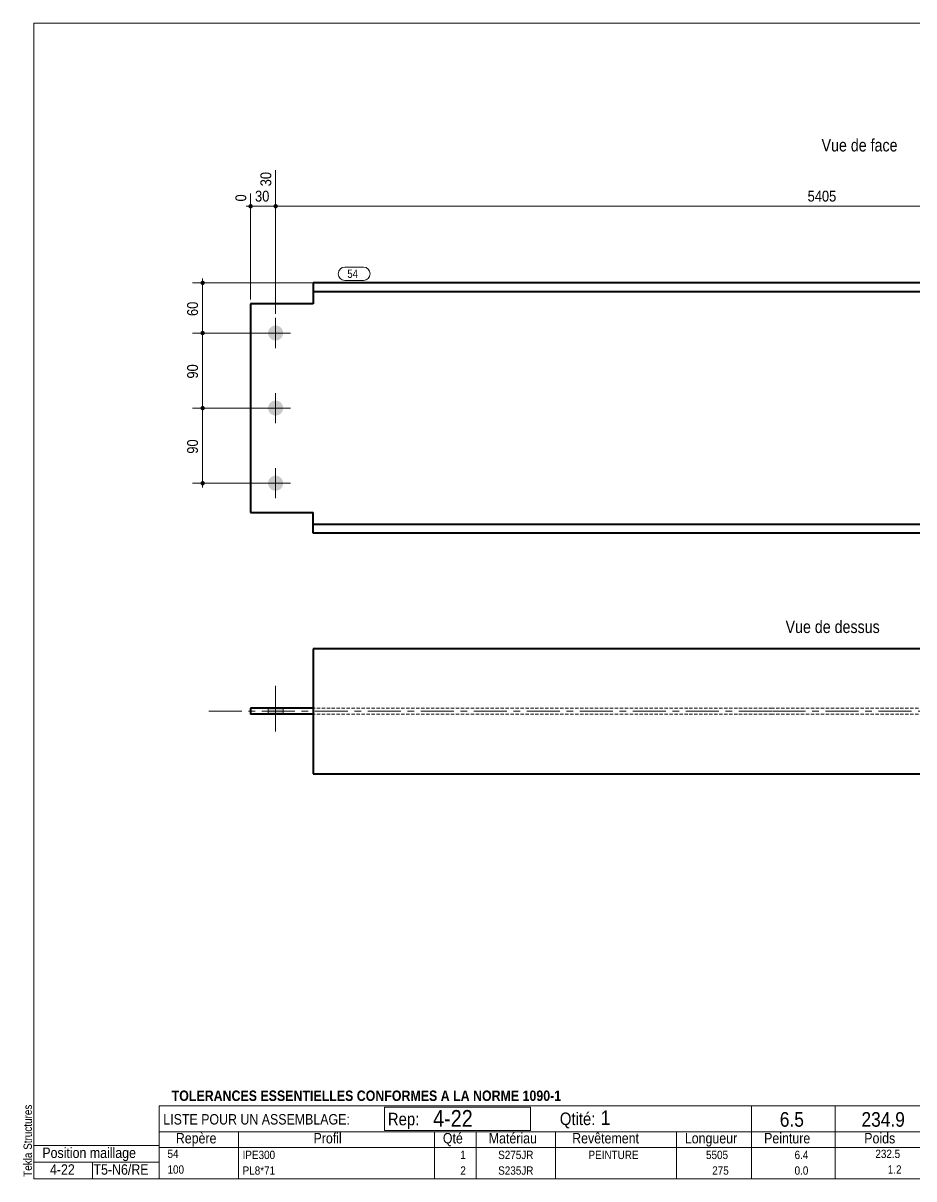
# Model space of a CAD drawing. Header units: millimetres. Extents: x 2 to 410, y 5 to 282.
# Drawn here: x 2.4 to 215.9, y 5 to 282 of the extents above; entities that cross this region are included whole.
import ezdxf

# ---------------------------------------------------------------- set-up
doc = ezdxf.new("R2010")
doc.units = ezdxf.units.MM
doc.linetypes.add('AXES', pattern=[12.7, 7.9375, -1.5875, 1.5875, -1.5875])
doc.linetypes.add('CACHE2', pattern=[1.190625, 0.79375, -0.396875])
for name, color, linetype, lineweight in [('Autre type objet', 1, 'Continuous', 0), ('Axe', 1, 'Continuous', 0), ('Boulon', 7, 'Continuous', 0), ('Cache', 7, 'Continuous', 0), ('Cotation', 7, 'Continuous', 0), ('Feuille dessin', 5, 'Continuous', 0), ('Piece', 2, 'Continuous', 0), ('Repère pièce', 3, 'Continuous', 0)]:
    doc.layers.add(name, color=color, linetype=linetype, lineweight=lineweight)
doc.styles.add('ARIAL', font='ARIAL.TTF')
doc.styles.add('ARIAL_BOLD', font='ARIALBD.TTF')
doc.styles.add('ARIAL_NARROW', font='ARIAL.TTF')
doc.styles.add('COMIC_SANS_MS', font='COMIC.TTF')

# ---------------------------------------------------------------- blocks, each defined once
blk = doc.blocks.new('*A2')
at = {"layer": 'Boulon'}
for points in [[(64.71, 207.69), (64.71, 207.64), (64.71, 207.6), (64.71, 207.55), (64.7, 207.51), (64.7, 207.47), (64.69, 207.42), (64.68, 207.38), (64.67, 207.34), (64.66, 207.29), (64.65, 207.25), (64.64, 207.21), (64.62, 207.17), (64.61, 207.12), (64.59, 207.08), (64.58, 207.04), (64.56, 207), (64.54, 206.96), (64.52, 206.92), (64.5, 206.88), (64.48, 206.84), (64.46, 206.81), (64.44, 206.77), (64.41, 206.73), (64.39, 206.69), (64.36, 206.66), (64.33, 206.62), (64.31, 206.59), (64.28, 206.56), (64.25, 206.52), (64.22, 206.49), (64.19, 206.46), (64.16, 206.43), (64.12, 206.4), (64.09, 206.37), (64.06, 206.34), (64.02, 206.31), (63.99, 206.29), (63.95, 206.26), (63.91, 206.23), (63.88, 206.21), (63.84, 206.19), (63.8, 206.16), (63.76, 206.14), (63.72, 206.12), (63.68, 206.1), (63.64, 206.09), (63.6, 206.07), (63.56, 206.05), (63.52, 206.04), (63.48, 206.02), (63.44, 206.01), (63.39, 206), (63.35, 205.98), (63.31, 205.97), (63.27, 205.97), (63.22, 205.96), (63.18, 205.95), (63.14, 205.94), (63.09, 205.94), (63.05, 205.94), (63, 205.93), (62.96, 205.93), (62.91, 205.93), (62.87, 205.93), (62.83, 205.93), (62.78, 205.94), (62.74, 205.94), (62.69, 205.94), (62.65, 205.95), (62.61, 205.96), (62.56, 205.97), (62.52, 205.97), (62.48, 205.98), (62.43, 206), (62.39, 206.01), (62.35, 206.02), (62.31, 206.04), (62.27, 206.05), (62.23, 206.07), (62.19, 206.09), (62.15, 206.1), (62.11, 206.12), (62.07, 206.14), (62.03, 206.16), (61.99, 206.19), (61.95, 206.21), (61.91, 206.23), (61.88, 206.26), (61.84, 206.29), (61.81, 206.31), (61.77, 206.34), (61.74, 206.37), (61.71, 206.4), (61.67, 206.43), (61.64, 206.46), (61.61, 206.49), (61.58, 206.52), (61.55, 206.56), (61.52, 206.59), (61.5, 206.62), (61.47, 206.66), (61.44, 206.69), (61.42, 206.73), (61.39, 206.77), (61.37, 206.81), (61.35, 206.84), (61.33, 206.88), (61.31, 206.92), (61.29, 206.96), (61.27, 207), (61.25, 207.04), (61.24, 207.08), (61.22, 207.12), (61.21, 207.17), (61.19, 207.21), (61.18, 207.25), (61.17, 207.29), (61.16, 207.34), (61.15, 207.38), (61.14, 207.42), (61.13, 207.47), (61.13, 207.51), (61.12, 207.55), (61.12, 207.6), (61.12, 207.64), (61.12, 207.69), (61.11, 207.73), (61.12, 207.77), (61.12, 207.82), (61.12, 207.86), (61.12, 207.91), (61.13, 207.95), (61.13, 207.99), (61.14, 208.04), (61.15, 208.08), (61.16, 208.13), (61.17, 208.17), (61.18, 208.21), (61.19, 208.25), (61.21, 208.3), (61.22, 208.34), (61.24, 208.38), (61.25, 208.42), (61.27, 208.46), (61.29, 208.5), (61.31, 208.54), (61.33, 208.58), (61.35, 208.62), (61.37, 208.66), (61.39, 208.69), (61.42, 208.73), (61.44, 208.77), (61.47, 208.8), (61.5, 208.84), (61.52, 208.87), (61.55, 208.91), (61.58, 208.94), (61.61, 208.97), (61.64, 209), (61.67, 209.03), (61.71, 209.06), (61.74, 209.09), (61.77, 209.12), (61.81, 209.15), (61.84, 209.18), (61.88, 209.2), (61.91, 209.23), (61.95, 209.25), (61.99, 209.27), (62.03, 209.3), (62.07, 209.32), (62.11, 209.34), (62.15, 209.36), (62.19, 209.38), (62.23, 209.39), (62.27, 209.41), (62.31, 209.43), (62.35, 209.44), (62.39, 209.45), (62.43, 209.47), (62.48, 209.48), (62.52, 209.49), (62.56, 209.5), (62.61, 209.5), (62.65, 209.51), (62.69, 209.52), (62.74, 209.52), (62.78, 209.53), (62.83, 209.53), (62.87, 209.53), (62.91, 209.53), (62.96, 209.53), (63, 209.53), (63.05, 209.53), (63.09, 209.52), (63.14, 209.52), (63.18, 209.51), (63.22, 209.5), (63.27, 209.5), (63.31, 209.49), (63.35, 209.48), (63.39, 209.47), (63.44, 209.45), (63.48, 209.44), (63.52, 209.43), (63.56, 209.41), (63.6, 209.39), (63.64, 209.38), (63.68, 209.36), (63.72, 209.34), (63.76, 209.32), (63.8, 209.3), (63.84, 209.27), (63.88, 209.25), (63.91, 209.23), (63.95, 209.2), (63.99, 209.18), (64.02, 209.15), (64.06, 209.12), (64.09, 209.09), (64.12, 209.06), (64.16, 209.03), (64.19, 209), (64.22, 208.97), (64.25, 208.94), (64.28, 208.91), (64.31, 208.87), (64.33, 208.84), (64.36, 208.8), (64.39, 208.77), (64.41, 208.73), (64.44, 208.69), (64.46, 208.66), (64.48, 208.62), (64.5, 208.58), (64.52, 208.54), (64.54, 208.5), (64.56, 208.46), (64.58, 208.42), (64.59, 208.38), (64.61, 208.34), (64.62, 208.3), (64.64, 208.25), (64.65, 208.21), (64.66, 208.17), (64.67, 208.13), (64.68, 208.08), (64.69, 208.04), (64.7, 207.99), (64.7, 207.95), (64.71, 207.91), (64.71, 207.86), (64.71, 207.82), (64.71, 207.77), (64.71, 207.73)], [(64.71, 189.69), (64.71, 189.64), (64.71, 189.6), (64.71, 189.55), (64.7, 189.51), (64.7, 189.47), (64.69, 189.42), (64.68, 189.38), (64.67, 189.34), (64.66, 189.29), (64.65, 189.25), (64.64, 189.21), (64.62, 189.17), (64.61, 189.12), (64.59, 189.08), (64.58, 189.04), (64.56, 189), (64.54, 188.96), (64.52, 188.92), (64.5, 188.88), (64.48, 188.84), (64.46, 188.81), (64.44, 188.77), (64.41, 188.73), (64.39, 188.69), (64.36, 188.66), (64.33, 188.62), (64.31, 188.59), (64.28, 188.56), (64.25, 188.52), (64.22, 188.49), (64.19, 188.46), (64.16, 188.43), (64.12, 188.4), (64.09, 188.37), (64.06, 188.34), (64.02, 188.31), (63.99, 188.29), (63.95, 188.26), (63.91, 188.23), (63.88, 188.21), (63.84, 188.19), (63.8, 188.16), (63.76, 188.14), (63.72, 188.12), (63.68, 188.1), (63.64, 188.09), (63.6, 188.07), (63.56, 188.05), (63.52, 188.04), (63.48, 188.02), (63.44, 188.01), (63.39, 188), (63.35, 187.98), (63.31, 187.97), (63.27, 187.97), (63.22, 187.96), (63.18, 187.95), (63.14, 187.94), (63.09, 187.94), (63.05, 187.94), (63, 187.93), (62.96, 187.93), (62.91, 187.93), (62.87, 187.93), (62.83, 187.93), (62.78, 187.94), (62.74, 187.94), (62.69, 187.94), (62.65, 187.95), (62.61, 187.96), (62.56, 187.97), (62.52, 187.97), (62.48, 187.98), (62.43, 188), (62.39, 188.01), (62.35, 188.02), (62.31, 188.04), (62.27, 188.05), (62.23, 188.07), (62.19, 188.09), (62.15, 188.1), (62.11, 188.12), (62.07, 188.14), (62.03, 188.16), (61.99, 188.19), (61.95, 188.21), (61.91, 188.23), (61.88, 188.26), (61.84, 188.29), (61.81, 188.31), (61.77, 188.34), (61.74, 188.37), (61.71, 188.4), (61.67, 188.43), (61.64, 188.46), (61.61, 188.49), (61.58, 188.52), (61.55, 188.56), (61.52, 188.59), (61.5, 188.62), (61.47, 188.66), (61.44, 188.69), (61.42, 188.73), (61.39, 188.77), (61.37, 188.81), (61.35, 188.84), (61.33, 188.88), (61.31, 188.92), (61.29, 188.96), (61.27, 189), (61.25, 189.04), (61.24, 189.08), (61.22, 189.12), (61.21, 189.17), (61.19, 189.21), (61.18, 189.25), (61.17, 189.29), (61.16, 189.34), (61.15, 189.38), (61.14, 189.42), (61.13, 189.47), (61.13, 189.51), (61.12, 189.55), (61.12, 189.6), (61.12, 189.64), (61.12, 189.69), (61.11, 189.73), (61.12, 189.77), (61.12, 189.82), (61.12, 189.86), (61.12, 189.91), (61.13, 189.95), (61.13, 189.99), (61.14, 190.04), (61.15, 190.08), (61.16, 190.13), (61.17, 190.17), (61.18, 190.21), (61.19, 190.25), (61.21, 190.3), (61.22, 190.34), (61.24, 190.38), (61.25, 190.42), (61.27, 190.46), (61.29, 190.5), (61.31, 190.54), (61.33, 190.58), (61.35, 190.62), (61.37, 190.66), (61.39, 190.69), (61.42, 190.73), (61.44, 190.77), (61.47, 190.8), (61.5, 190.84), (61.52, 190.87), (61.55, 190.91), (61.58, 190.94), (61.61, 190.97), (61.64, 191), (61.67, 191.03), (61.71, 191.06), (61.74, 191.09), (61.77, 191.12), (61.81, 191.15), (61.84, 191.18), (61.88, 191.2), (61.91, 191.23), (61.95, 191.25), (61.99, 191.27), (62.03, 191.3), (62.07, 191.32), (62.11, 191.34), (62.15, 191.36), (62.19, 191.38), (62.23, 191.39), (62.27, 191.41), (62.31, 191.43), (62.35, 191.44), (62.39, 191.45), (62.43, 191.47), (62.48, 191.48), (62.52, 191.49), (62.56, 191.5), (62.61, 191.5), (62.65, 191.51), (62.69, 191.52), (62.74, 191.52), (62.78, 191.53), (62.83, 191.53), (62.87, 191.53), (62.91, 191.53), (62.96, 191.53), (63, 191.53), (63.05, 191.53), (63.09, 191.52), (63.14, 191.52), (63.18, 191.51), (63.22, 191.5), (63.27, 191.5), (63.31, 191.49), (63.35, 191.48), (63.39, 191.47), (63.44, 191.45), (63.48, 191.44), (63.52, 191.43), (63.56, 191.41), (63.6, 191.39), (63.64, 191.38), (63.68, 191.36), (63.72, 191.34), (63.76, 191.32), (63.8, 191.3), (63.84, 191.27), (63.88, 191.25), (63.91, 191.23), (63.95, 191.2), (63.99, 191.18), (64.02, 191.15), (64.06, 191.12), (64.09, 191.09), (64.12, 191.06), (64.16, 191.03), (64.19, 191), (64.22, 190.97), (64.25, 190.94), (64.28, 190.91), (64.31, 190.87), (64.33, 190.84), (64.36, 190.8), (64.39, 190.77), (64.41, 190.73), (64.44, 190.69), (64.46, 190.66), (64.48, 190.62), (64.5, 190.58), (64.52, 190.54), (64.54, 190.5), (64.56, 190.46), (64.58, 190.42), (64.59, 190.38), (64.61, 190.34), (64.62, 190.3), (64.64, 190.25), (64.65, 190.21), (64.66, 190.17), (64.67, 190.13), (64.68, 190.08), (64.69, 190.04), (64.7, 189.99), (64.7, 189.95), (64.71, 189.91), (64.71, 189.86), (64.71, 189.82), (64.71, 189.77), (64.71, 189.73)], [(64.71, 171.69), (64.71, 171.64), (64.71, 171.6), (64.71, 171.55), (64.7, 171.51), (64.7, 171.47), (64.69, 171.42), (64.68, 171.38), (64.67, 171.34), (64.66, 171.29), (64.65, 171.25), (64.64, 171.21), (64.62, 171.17), (64.61, 171.12), (64.59, 171.08), (64.58, 171.04), (64.56, 171), (64.54, 170.96), (64.52, 170.92), (64.5, 170.88), (64.48, 170.84), (64.46, 170.81), (64.44, 170.77), (64.41, 170.73), (64.39, 170.69), (64.36, 170.66), (64.33, 170.62), (64.31, 170.59), (64.28, 170.56), (64.25, 170.52), (64.22, 170.49), (64.19, 170.46), (64.16, 170.43), (64.12, 170.4), (64.09, 170.37), (64.06, 170.34), (64.02, 170.31), (63.99, 170.29), (63.95, 170.26), (63.91, 170.23), (63.88, 170.21), (63.84, 170.19), (63.8, 170.16), (63.76, 170.14), (63.72, 170.12), (63.68, 170.1), (63.64, 170.09), (63.6, 170.07), (63.56, 170.05), (63.52, 170.04), (63.48, 170.02), (63.44, 170.01), (63.39, 170), (63.35, 169.98), (63.31, 169.97), (63.27, 169.97), (63.22, 169.96), (63.18, 169.95), (63.14, 169.94), (63.09, 169.94), (63.05, 169.94), (63, 169.93), (62.96, 169.93), (62.91, 169.93), (62.87, 169.93), (62.83, 169.93), (62.78, 169.94), (62.74, 169.94), (62.69, 169.94), (62.65, 169.95), (62.61, 169.96), (62.56, 169.97), (62.52, 169.97), (62.48, 169.98), (62.43, 170), (62.39, 170.01), (62.35, 170.02), (62.31, 170.04), (62.27, 170.05), (62.23, 170.07), (62.19, 170.09), (62.15, 170.1), (62.11, 170.12), (62.07, 170.14), (62.03, 170.16), (61.99, 170.19), (61.95, 170.21), (61.91, 170.23), (61.88, 170.26), (61.84, 170.29), (61.81, 170.31), (61.77, 170.34), (61.74, 170.37), (61.71, 170.4), (61.67, 170.43), (61.64, 170.46), (61.61, 170.49), (61.58, 170.52), (61.55, 170.56), (61.52, 170.59), (61.5, 170.62), (61.47, 170.66), (61.44, 170.69), (61.42, 170.73), (61.39, 170.77), (61.37, 170.81), (61.35, 170.84), (61.33, 170.88), (61.31, 170.92), (61.29, 170.96), (61.27, 171), (61.25, 171.04), (61.24, 171.08), (61.22, 171.12), (61.21, 171.17), (61.19, 171.21), (61.18, 171.25), (61.17, 171.29), (61.16, 171.34), (61.15, 171.38), (61.14, 171.42), (61.13, 171.47), (61.13, 171.51), (61.12, 171.55), (61.12, 171.6), (61.12, 171.64), (61.12, 171.69), (61.11, 171.73), (61.12, 171.77), (61.12, 171.82), (61.12, 171.86), (61.12, 171.91), (61.13, 171.95), (61.13, 171.99), (61.14, 172.04), (61.15, 172.08), (61.16, 172.13), (61.17, 172.17), (61.18, 172.21), (61.19, 172.25), (61.21, 172.3), (61.22, 172.34), (61.24, 172.38), (61.25, 172.42), (61.27, 172.46), (61.29, 172.5), (61.31, 172.54), (61.33, 172.58), (61.35, 172.62), (61.37, 172.66), (61.39, 172.69), (61.42, 172.73), (61.44, 172.77), (61.47, 172.8), (61.5, 172.84), (61.52, 172.87), (61.55, 172.91), (61.58, 172.94), (61.61, 172.97), (61.64, 173), (61.67, 173.03), (61.71, 173.06), (61.74, 173.09), (61.77, 173.12), (61.81, 173.15), (61.84, 173.18), (61.88, 173.2), (61.91, 173.23), (61.95, 173.25), (61.99, 173.27), (62.03, 173.3), (62.07, 173.32), (62.11, 173.34), (62.15, 173.36), (62.19, 173.38), (62.23, 173.39), (62.27, 173.41), (62.31, 173.43), (62.35, 173.44), (62.39, 173.45), (62.43, 173.47), (62.48, 173.48), (62.52, 173.49), (62.56, 173.5), (62.61, 173.5), (62.65, 173.51), (62.69, 173.52), (62.74, 173.52), (62.78, 173.53), (62.83, 173.53), (62.87, 173.53), (62.91, 173.53), (62.96, 173.53), (63, 173.53), (63.05, 173.53), (63.09, 173.52), (63.14, 173.52), (63.18, 173.51), (63.22, 173.5), (63.27, 173.5), (63.31, 173.49), (63.35, 173.48), (63.39, 173.47), (63.44, 173.45), (63.48, 173.44), (63.52, 173.43), (63.56, 173.41), (63.6, 173.39), (63.64, 173.38), (63.68, 173.36), (63.72, 173.34), (63.76, 173.32), (63.8, 173.3), (63.84, 173.27), (63.88, 173.25), (63.91, 173.23), (63.95, 173.2), (63.99, 173.18), (64.02, 173.15), (64.06, 173.12), (64.09, 173.09), (64.12, 173.06), (64.16, 173.03), (64.19, 173), (64.22, 172.97), (64.25, 172.94), (64.28, 172.91), (64.31, 172.87), (64.33, 172.84), (64.36, 172.8), (64.39, 172.77), (64.41, 172.73), (64.44, 172.69), (64.46, 172.66), (64.48, 172.62), (64.5, 172.58), (64.52, 172.54), (64.54, 172.5), (64.56, 172.46), (64.58, 172.42), (64.59, 172.38), (64.61, 172.34), (64.62, 172.3), (64.64, 172.25), (64.65, 172.21), (64.66, 172.17), (64.67, 172.13), (64.68, 172.08), (64.69, 172.04), (64.7, 171.99), (64.7, 171.95), (64.71, 171.91), (64.71, 171.86), (64.71, 171.82), (64.71, 171.77), (64.71, 171.73)]]:
    blk.add_hatch(color=256, dxfattribs=at).paths.add_polyline_path(points, flags=17)
at = {"layer": 'Boulon', "linetype": 'Continuous', "lineweight": 0}
for p, q in [((62.91, 211.33), (62.91, 204.13)), ((59.31, 207.73), (66.51, 207.73)), ((62.91, 193.33), (62.91, 186.13)), ((59.31, 189.73), (66.51, 189.73)), ((62.91, 175.33), (62.91, 168.13)), ((59.31, 171.73), (66.51, 171.73))]:
    blk.add_line(p, q, dxfattribs=at)
blk = doc.blocks.new('*A3')
at = {"layer": 'Cache', "color": 7, "linetype": 'CACHE2', "lineweight": 20}
blk.add_line((339.644337, 162.190804), (339.644337, 217.270803), dxfattribs=at)
at = {"layer": 'Piece', "color": 2, "linetype": 'Continuous', "lineweight": 40}
for p, q in [((71.914338, 219.730803), (71.914338, 217.590803)), ((181.914338, 219.730803), (71.914338, 219.730803)), ((339.644337, 219.730803), (182.014338, 219.730803)), ((339.644337, 219.730803), (339.644337, 217.270803)), ((181.914338, 217.590803), (71.914338, 217.590803)), ((71.914338, 217.590803), (71.914338, 214.730803)), ((339.644337, 217.590803), (182.014338, 217.590803)), ((56.906457, 214.730803), (56.906457, 164.730803)), ((71.914338, 214.730803), (56.906457, 214.730803)), ((56.906457, 164.730803), (71.914338, 164.730803)), ((71.914338, 161.870803), (71.914338, 164.730803)), ((71.914338, 159.730803), (71.914338, 161.870803)), ((181.914338, 161.870803), (71.914338, 161.870803)), ((339.644337, 161.870803), (182.014338, 161.870803)), ((339.644337, 159.730803), (339.644337, 162.190804)), ((181.914338, 159.730803), (71.914338, 159.730803)), ((339.644337, 159.730803), (182.014338, 159.730803))]:
    blk.add_line(p, q, dxfattribs=at)
blk = doc.blocks.new('*A7')
at = {"layer": 'Boulon'}
blk.add_hatch(color=256, dxfattribs=at).paths.add_polyline_path([(64.71, 117.78), (64.71, 116.36), (61.11, 116.36), (61.11, 117.78)], flags=17)
blk.add_hatch(color=256, dxfattribs=at).paths.add_polyline_path([(64.71, 117.78), (64.71, 116.36), (61.11, 116.36), (61.11, 117.78)], flags=17)
blk.add_hatch(color=256, dxfattribs=at).paths.add_polyline_path([(64.71, 117.78), (64.71, 116.36), (61.11, 116.36), (61.11, 117.78)], flags=17)
at = {"layer": 'Boulon', "linetype": 'Continuous', "lineweight": 0}
for p, q in [((62.91, 112.19), (62.91, 123.19)), ((62.91, 112.19), (62.91, 123.19)), ((62.91, 112.19), (62.91, 123.19)), ((61.11, 116.36), (61.11, 117.78)), ((61.11, 116.36), (61.11, 117.78)), ((61.11, 116.36), (61.11, 117.78)), ((64.71, 116.36), (64.71, 117.78)), ((64.71, 116.36), (64.71, 117.78)), ((64.71, 116.36), (64.71, 117.78))]:
    blk.add_line(p, q, dxfattribs=at)
blk = doc.blocks.new('*A8')
at = {"layer": 'Axe', "color": 1, "linetype": 'AXES', "lineweight": 15}
for p, q in [((46.906457, 117.073803), (181.914338, 117.073803)), ((182.014338, 117.073803), (349.644337, 117.073803))]:
    blk.add_line(p, q, dxfattribs=at)
at = {"layer": 'Cache', "color": 7, "linetype": 'CACHE2', "lineweight": 20}
for p, q in [((181.914338, 117.783803), (71.914338, 117.783803)), ((181.914338, 116.363803), (71.914338, 116.363803)), ((339.644337, 117.783803), (182.014338, 117.783803)), ((339.644337, 116.363803), (182.014338, 116.363803))]:
    blk.add_line(p, q, dxfattribs=at)
at = {"layer": 'Piece', "color": 2, "linetype": 'Continuous', "lineweight": 40}
for p, q in [((181.914338, 132.073803), (71.914338, 132.073803)), ((71.914338, 132.073803), (71.914338, 102.073803)), ((339.644337, 132.073803), (182.014338, 132.073803)), ((339.644337, 102.073803), (339.644337, 132.073803)), ((56.906457, 117.783803), (56.906457, 116.363803)), ((71.914338, 117.783803), (56.906457, 117.783803)), ((71.914338, 116.363803), (56.906457, 116.363803)), ((71.914338, 102.073803), (181.914338, 102.073803)), ((182.014338, 102.073803), (339.644337, 102.073803))]:
    blk.add_line(p, q, dxfattribs=at)
blk = doc.blocks.new('*A11')
at = {"layer": 'Feuille dessin', "linetype": 'Continuous', "lineweight": 0}
for p, q in [((405, 282), (5, 282)), ((5, 282), (5, 5)), ((405, 5), (405, 282)), ((5, 5), (405, 5))]:
    blk.add_line(p, q, dxfattribs=at)
at = {"layer": 'Feuille dessin', "style": 'ARIAL', "width": 0.85}
blk.add_text('Tekla Structures', height=2, rotation=90, dxfattribs=at).set_placement((4.5, 5.5))
blk = doc.blocks.new('*A14')
at = {"layer": 'Autre type objet', "linetype": 'Continuous', "lineweight": 0}
for p, q in [((35, 22.526986), (220, 22.526986)), ((35.000031, 22.526887), (35, 12.5)), ((89, 22.192397), (124, 22.192397)), ((89, 16.624117), (89, 22.192397)), ((124, 22.192397), (124, 16.624117)), ((177.006307, 22.526553), (177, 12.5)), ((197.000069, 22.525594), (197, 12.5)), ((219.999994, 22.526914), (220, 12.5)), ((124, 16.624117), (89, 16.624117)), ((35, 16.25), (220, 16.25)), ((54, 16.25), (54, 12.5)), ((101, 16.25), (101, 12.5)), ((111, 16.25), (111, 12.5)), ((130, 16.25), (130, 12.5)), ((159, 16.25), (159, 12.5)), ((35, 12.5), (220, 12.5)), ((35, 12.5), (35, 8.75)), ((54, 12.5), (54, 8.75)), ((101, 12.5), (101, 8.75)), ((111, 12.5), (111, 8.75)), ((130, 12.5), (130, 8.75)), ((159, 12.5), (159, 8.75)), ((177, 12.5), (177, 8.75)), ((197, 12.5), (197, 8.75)), ((220, 12.5), (220, 8.75)), ((35, 8.75), (35, 5)), ((54, 8.75), (54, 5)), ((101, 8.75), (101, 5)), ((111, 8.75), (111, 5)), ((130, 8.75), (130, 5)), ((159, 8.75), (159, 5)), ((177, 8.75), (177, 5)), ((197, 8.75), (197, 5)), ((220, 8.75), (220, 5))]:
    blk.add_line(p, q, dxfattribs=at)
at = {"layer": 'Autre type objet', "width": 0.85}
for s, height, style, p in [('TOLERANCES ESSENTIELLES CONFORMES A LA NORME 1090-1', 2.5, 'ARIAL_BOLD', (38, 23.677143)), ('LISTE POUR UN ASSEMBLAGE:', 2.5, 'ARIAL', (36, 18.028635)), ('Rep:', 3, 'ARIAL_NARROW', (89.824804, 17.841901)), ('4-22', 4, 'ARIAL', (100.65625, 17.5)), ('Qtité:', 3, 'ARIAL', (131.03794, 17.899058)), ('1', 3.5, 'ARIAL', (140.83694, 17.899058)), ('6.5', 3.5, 'ARIAL', (183.758911, 17.5)), ('234.9', 3.5, 'ARIAL', (203.3302, 17.5)), ('Repère', 2.5, 'ARIAL', (39, 13.5)), ('Profil', 2.5, 'ARIAL', (72, 13.5)), ('Qté', 2.5, 'ARIAL', (103, 13.5)), ('Matériau', 2.5, 'ARIAL', (114, 13.5)), ('Revêtement', 2.5, 'ARIAL', (134, 13.5)), ('Longueur', 2.5, 'ARIAL', (161, 13.5)), ('Peinture', 2.5, 'ARIAL', (180, 13.5)), ('Poids', 2.5, 'ARIAL', (204, 13.5)), ('54', 2, 'ARIAL', (37, 10)), ('IPE300', 2, 'ARIAL', (55, 9.75)), ('1', 2, 'ARIAL', (107.186523, 9.75)), ('S275JR', 2, 'ARIAL', (116.259277, 9.75)), ('PEINTURE', 2, 'ARIAL', (137.896973, 9.75)), ('5505', 2, 'ARIAL', (166.070312, 9.75)), ('6.4', 2, 'ARIAL', (187.295898, 9.75)), ('232.5', 2, 'ARIAL', (206.663086, 10)), ('100', 2, 'ARIAL', (37, 6.25)), ('PL8*71', 2, 'ARIAL', (55, 6)), ('2', 2, 'ARIAL', (107.186523, 6)), ('S235JR', 2, 'ARIAL', (116.259277, 6)), ('275', 2, 'ARIAL', (167.553711, 6)), ('0.0', 2, 'ARIAL', (187.295898, 6)), ('1.2', 2, 'ARIAL', (209.629883, 6.25))]:
    blk.add_text(s, height=height, dxfattribs=dict(at, style=style)).set_placement(p)
blk = doc.blocks.new('*A16')
at = {"layer": 'Autre type objet', "linetype": 'Continuous', "lineweight": 0}
for p, q in [((5, 13), (5, 9)), ((5, 13), (35, 13)), ((35, 9), (35, 13)), ((39.5, 13), (39.5, 13)), ((5, 9), (35, 9)), ((5, 9), (5, 5)), ((19, 9), (19, 5)), ((35, 9), (35, 5)), ((5, 5), (35, 5))]:
    blk.add_line(p, q, dxfattribs=at)
at = {"layer": 'Autre type objet', "style": 'ARIAL', "width": 0.85}
for s, p in [('Position maillage', (7, 10)), ('4-22', (8.83374, 6)), ('T5-N6/RE', (19.260254, 6))]:
    blk.add_text(s, height=2.5, dxfattribs=at).set_placement(p)
blk = doc.blocks.new('*A17')
at = {"layer": 'Cotation'}
for points in [[(45.4, 189.21), (45.37, 189.21), (45.35, 189.22), (45.32, 189.22), (45.3, 189.23), (45.27, 189.23), (45.25, 189.24), (45.23, 189.25), (45.2, 189.26), (45.18, 189.27), (45.16, 189.28), (45.14, 189.3), (45.11, 189.31), (45.09, 189.33), (45.08, 189.35), (45.06, 189.36), (45.04, 189.38), (45.02, 189.4), (45.01, 189.42), (44.99, 189.44), (44.98, 189.46), (44.97, 189.49), (44.95, 189.51), (44.94, 189.53), (44.93, 189.56), (44.93, 189.58), (44.92, 189.6), (44.91, 189.63), (44.91, 189.65), (44.91, 189.68), (44.9, 189.71), (44.9, 189.73), (44.9, 189.76), (44.91, 189.78), (44.91, 189.81), (44.91, 189.83), (44.92, 189.86), (44.93, 189.88), (44.93, 189.91), (44.94, 189.93), (44.95, 189.95), (44.97, 189.98), (44.98, 190), (44.99, 190.02), (45.01, 190.04), (45.02, 190.06), (45.04, 190.08), (45.06, 190.1), (45.08, 190.12), (45.09, 190.13), (45.11, 190.15), (45.14, 190.16), (45.16, 190.18), (45.18, 190.19), (45.2, 190.2), (45.23, 190.21), (45.25, 190.22), (45.27, 190.23), (45.3, 190.24), (45.32, 190.24), (45.35, 190.25), (45.37, 190.25), (45.4, 190.25), (45.42, 190.25), (45.45, 190.25), (45.48, 190.25), (45.5, 190.25), (45.53, 190.24), (45.55, 190.24), (45.58, 190.23), (45.6, 190.22), (45.62, 190.21), (45.65, 190.2), (45.67, 190.19), (45.69, 190.18), (45.71, 190.16), (45.73, 190.15), (45.75, 190.13), (45.77, 190.12), (45.79, 190.1), (45.81, 190.08), (45.83, 190.06), (45.84, 190.04), (45.86, 190.02), (45.87, 190), (45.88, 189.98), (45.89, 189.95), (45.9, 189.93), (45.91, 189.91), (45.92, 189.88), (45.93, 189.86), (45.93, 189.83), (45.94, 189.81), (45.94, 189.78), (45.94, 189.76), (45.94, 189.73), (45.94, 189.71), (45.94, 189.68), (45.94, 189.65), (45.93, 189.63), (45.93, 189.6), (45.92, 189.58), (45.91, 189.56), (45.9, 189.53), (45.89, 189.51), (45.88, 189.49), (45.87, 189.46), (45.86, 189.44), (45.84, 189.42), (45.83, 189.4), (45.81, 189.38), (45.79, 189.36), (45.77, 189.35), (45.75, 189.33), (45.73, 189.31), (45.71, 189.3), (45.69, 189.28), (45.67, 189.27), (45.65, 189.26), (45.62, 189.25), (45.6, 189.24), (45.58, 189.23), (45.55, 189.23), (45.53, 189.22), (45.5, 189.22), (45.48, 189.21), (45.45, 189.21), (45.42, 189.21)], [(45.4, 171.21), (45.37, 171.21), (45.35, 171.22), (45.32, 171.22), (45.3, 171.23), (45.27, 171.23), (45.25, 171.24), (45.23, 171.25), (45.2, 171.26), (45.18, 171.27), (45.16, 171.28), (45.14, 171.3), (45.11, 171.31), (45.09, 171.33), (45.08, 171.35), (45.06, 171.36), (45.04, 171.38), (45.02, 171.4), (45.01, 171.42), (44.99, 171.44), (44.98, 171.46), (44.97, 171.49), (44.95, 171.51), (44.94, 171.53), (44.93, 171.56), (44.93, 171.58), (44.92, 171.6), (44.91, 171.63), (44.91, 171.65), (44.91, 171.68), (44.9, 171.71), (44.9, 171.73), (44.9, 171.76), (44.91, 171.78), (44.91, 171.81), (44.91, 171.83), (44.92, 171.86), (44.93, 171.88), (44.93, 171.91), (44.94, 171.93), (44.95, 171.95), (44.97, 171.98), (44.98, 172), (44.99, 172.02), (45.01, 172.04), (45.02, 172.06), (45.04, 172.08), (45.06, 172.1), (45.08, 172.12), (45.09, 172.13), (45.11, 172.15), (45.14, 172.16), (45.16, 172.18), (45.18, 172.19), (45.2, 172.2), (45.23, 172.21), (45.25, 172.22), (45.27, 172.23), (45.3, 172.24), (45.32, 172.24), (45.35, 172.25), (45.37, 172.25), (45.4, 172.25), (45.42, 172.25), (45.45, 172.25), (45.48, 172.25), (45.5, 172.25), (45.53, 172.24), (45.55, 172.24), (45.58, 172.23), (45.6, 172.22), (45.62, 172.21), (45.65, 172.2), (45.67, 172.19), (45.69, 172.18), (45.71, 172.16), (45.73, 172.15), (45.75, 172.13), (45.77, 172.12), (45.79, 172.1), (45.81, 172.08), (45.83, 172.06), (45.84, 172.04), (45.86, 172.02), (45.87, 172), (45.88, 171.98), (45.89, 171.95), (45.9, 171.93), (45.91, 171.91), (45.92, 171.88), (45.93, 171.86), (45.93, 171.83), (45.94, 171.81), (45.94, 171.78), (45.94, 171.76), (45.94, 171.73), (45.94, 171.71), (45.94, 171.68), (45.94, 171.65), (45.93, 171.63), (45.93, 171.6), (45.92, 171.58), (45.91, 171.56), (45.9, 171.53), (45.89, 171.51), (45.88, 171.49), (45.87, 171.46), (45.86, 171.44), (45.84, 171.42), (45.83, 171.4), (45.81, 171.38), (45.79, 171.36), (45.77, 171.35), (45.75, 171.33), (45.73, 171.31), (45.71, 171.3), (45.69, 171.28), (45.67, 171.27), (45.65, 171.26), (45.62, 171.25), (45.6, 171.24), (45.58, 171.23), (45.55, 171.23), (45.53, 171.22), (45.5, 171.22), (45.48, 171.21), (45.45, 171.21), (45.42, 171.21)]]:
    blk.add_hatch(color=256, dxfattribs=at).paths.add_polyline_path(points, flags=17)
at = {"layer": 'Cotation', "linetype": 'Continuous', "lineweight": 0}
for p, q in [((61.91, 189.73), (43, 189.73)), ((44.38, 189.73), (46.46, 189.73)), ((45.42, 190.77), (45.42, 188.69)), ((45.42, 189.73), (45.42, 190.77)), ((45.42, 171.73), (45.42, 189.73)), ((45.42, 172.77), (45.42, 170.69)), ((61.91, 171.73), (43, 171.73)), ((44.38, 171.73), (46.46, 171.73)), ((45.42, 171.73), (45.42, 170.69))]:
    blk.add_line(p, q, dxfattribs=at)
at = {"layer": 'Cotation'}
for p in [(45.42, 189.73), (45.42, 171.73)]:
    blk.add_point(p, dxfattribs=at)
at = {"layer": 'Cotation', "style": 'ARIAL', "width": 0.85}
blk.add_text('90', height=2.6, rotation=90.0002, dxfattribs=at).set_placement((44.3, 178.8))
blk = doc.blocks.new('*A18')
at = {"layer": 'Cotation'}
for points in [[(45.4, 207.21), (45.37, 207.21), (45.35, 207.22), (45.32, 207.22), (45.3, 207.23), (45.27, 207.23), (45.25, 207.24), (45.23, 207.25), (45.2, 207.26), (45.18, 207.27), (45.16, 207.28), (45.14, 207.3), (45.11, 207.31), (45.09, 207.33), (45.08, 207.35), (45.06, 207.36), (45.04, 207.38), (45.02, 207.4), (45.01, 207.42), (44.99, 207.44), (44.98, 207.46), (44.97, 207.49), (44.95, 207.51), (44.94, 207.53), (44.93, 207.56), (44.93, 207.58), (44.92, 207.6), (44.91, 207.63), (44.91, 207.65), (44.91, 207.68), (44.9, 207.71), (44.9, 207.73), (44.9, 207.76), (44.91, 207.78), (44.91, 207.81), (44.91, 207.83), (44.92, 207.86), (44.93, 207.88), (44.93, 207.91), (44.94, 207.93), (44.95, 207.95), (44.97, 207.98), (44.98, 208), (44.99, 208.02), (45.01, 208.04), (45.02, 208.06), (45.04, 208.08), (45.06, 208.1), (45.08, 208.12), (45.09, 208.13), (45.11, 208.15), (45.14, 208.16), (45.16, 208.18), (45.18, 208.19), (45.2, 208.2), (45.23, 208.21), (45.25, 208.22), (45.27, 208.23), (45.3, 208.24), (45.32, 208.24), (45.35, 208.25), (45.37, 208.25), (45.4, 208.25), (45.42, 208.25), (45.45, 208.25), (45.48, 208.25), (45.5, 208.25), (45.53, 208.24), (45.55, 208.24), (45.58, 208.23), (45.6, 208.22), (45.62, 208.21), (45.65, 208.2), (45.67, 208.19), (45.69, 208.18), (45.71, 208.16), (45.73, 208.15), (45.75, 208.13), (45.77, 208.12), (45.79, 208.1), (45.81, 208.08), (45.83, 208.06), (45.84, 208.04), (45.86, 208.02), (45.87, 208), (45.88, 207.98), (45.89, 207.95), (45.9, 207.93), (45.91, 207.91), (45.92, 207.88), (45.93, 207.86), (45.93, 207.83), (45.94, 207.81), (45.94, 207.78), (45.94, 207.76), (45.94, 207.73), (45.94, 207.71), (45.94, 207.68), (45.94, 207.65), (45.93, 207.63), (45.93, 207.6), (45.92, 207.58), (45.91, 207.56), (45.9, 207.53), (45.89, 207.51), (45.88, 207.49), (45.87, 207.46), (45.86, 207.44), (45.84, 207.42), (45.83, 207.4), (45.81, 207.38), (45.79, 207.36), (45.77, 207.35), (45.75, 207.33), (45.73, 207.31), (45.71, 207.3), (45.69, 207.28), (45.67, 207.27), (45.65, 207.26), (45.62, 207.25), (45.6, 207.24), (45.58, 207.23), (45.55, 207.23), (45.53, 207.22), (45.5, 207.22), (45.48, 207.21), (45.45, 207.21), (45.42, 207.21)], [(45.4, 189.21), (45.37, 189.21), (45.35, 189.22), (45.32, 189.22), (45.3, 189.23), (45.27, 189.23), (45.25, 189.24), (45.23, 189.25), (45.2, 189.26), (45.18, 189.27), (45.16, 189.28), (45.14, 189.3), (45.11, 189.31), (45.09, 189.33), (45.08, 189.35), (45.06, 189.36), (45.04, 189.38), (45.02, 189.4), (45.01, 189.42), (44.99, 189.44), (44.98, 189.46), (44.97, 189.49), (44.95, 189.51), (44.94, 189.53), (44.93, 189.56), (44.93, 189.58), (44.92, 189.6), (44.91, 189.63), (44.91, 189.65), (44.91, 189.68), (44.9, 189.71), (44.9, 189.73), (44.9, 189.76), (44.91, 189.78), (44.91, 189.81), (44.91, 189.83), (44.92, 189.86), (44.93, 189.88), (44.93, 189.91), (44.94, 189.93), (44.95, 189.95), (44.97, 189.98), (44.98, 190), (44.99, 190.02), (45.01, 190.04), (45.02, 190.06), (45.04, 190.08), (45.06, 190.1), (45.08, 190.12), (45.09, 190.13), (45.11, 190.15), (45.14, 190.16), (45.16, 190.18), (45.18, 190.19), (45.2, 190.2), (45.23, 190.21), (45.25, 190.22), (45.27, 190.23), (45.3, 190.24), (45.32, 190.24), (45.35, 190.25), (45.37, 190.25), (45.4, 190.25), (45.42, 190.25), (45.45, 190.25), (45.48, 190.25), (45.5, 190.25), (45.53, 190.24), (45.55, 190.24), (45.58, 190.23), (45.6, 190.22), (45.62, 190.21), (45.65, 190.2), (45.67, 190.19), (45.69, 190.18), (45.71, 190.16), (45.73, 190.15), (45.75, 190.13), (45.77, 190.12), (45.79, 190.1), (45.81, 190.08), (45.83, 190.06), (45.84, 190.04), (45.86, 190.02), (45.87, 190), (45.88, 189.98), (45.89, 189.95), (45.9, 189.93), (45.91, 189.91), (45.92, 189.88), (45.93, 189.86), (45.93, 189.83), (45.94, 189.81), (45.94, 189.78), (45.94, 189.76), (45.94, 189.73), (45.94, 189.71), (45.94, 189.68), (45.94, 189.65), (45.93, 189.63), (45.93, 189.6), (45.92, 189.58), (45.91, 189.56), (45.9, 189.53), (45.89, 189.51), (45.88, 189.49), (45.87, 189.46), (45.86, 189.44), (45.84, 189.42), (45.83, 189.4), (45.81, 189.38), (45.79, 189.36), (45.77, 189.35), (45.75, 189.33), (45.73, 189.31), (45.71, 189.3), (45.69, 189.28), (45.67, 189.27), (45.65, 189.26), (45.62, 189.25), (45.6, 189.24), (45.58, 189.23), (45.55, 189.23), (45.53, 189.22), (45.5, 189.22), (45.48, 189.21), (45.45, 189.21), (45.42, 189.21)]]:
    blk.add_hatch(color=256, dxfattribs=at).paths.add_polyline_path(points, flags=17)
at = {"layer": 'Cotation', "linetype": 'Continuous', "lineweight": 0}
for p, q in [((45.42, 208.77), (45.42, 206.69)), ((45.42, 207.73), (45.42, 208.77)), ((61.91, 207.73), (43, 207.73)), ((44.38, 207.73), (46.46, 207.73)), ((45.42, 189.73), (45.42, 207.73)), ((61.91, 189.73), (43, 189.73)), ((44.38, 189.73), (46.46, 189.73)), ((45.42, 190.77), (45.42, 188.69)), ((45.42, 189.73), (45.42, 188.69))]:
    blk.add_line(p, q, dxfattribs=at)
at = {"layer": 'Cotation'}
for p in [(45.42, 207.73), (45.42, 189.73)]:
    blk.add_point(p, dxfattribs=at)
at = {"layer": 'Cotation', "style": 'ARIAL', "width": 0.85}
blk.add_text('90', height=2.6, rotation=90.0002, dxfattribs=at).set_placement((44.3, 196.8))
blk = doc.blocks.new('*A19')
at = {"layer": 'Cotation'}
for points in [[(45.4, 219.21), (45.37, 219.21), (45.35, 219.22), (45.32, 219.22), (45.3, 219.23), (45.27, 219.23), (45.25, 219.24), (45.23, 219.25), (45.2, 219.26), (45.18, 219.27), (45.16, 219.28), (45.14, 219.3), (45.11, 219.31), (45.09, 219.33), (45.08, 219.35), (45.06, 219.36), (45.04, 219.38), (45.02, 219.4), (45.01, 219.42), (44.99, 219.44), (44.98, 219.46), (44.97, 219.49), (44.95, 219.51), (44.94, 219.53), (44.93, 219.56), (44.93, 219.58), (44.92, 219.6), (44.91, 219.63), (44.91, 219.65), (44.91, 219.68), (44.9, 219.71), (44.9, 219.73), (44.9, 219.76), (44.91, 219.78), (44.91, 219.81), (44.91, 219.83), (44.92, 219.86), (44.93, 219.88), (44.93, 219.91), (44.94, 219.93), (44.95, 219.95), (44.97, 219.98), (44.98, 220), (44.99, 220.02), (45.01, 220.04), (45.02, 220.06), (45.04, 220.08), (45.06, 220.1), (45.08, 220.12), (45.09, 220.13), (45.11, 220.15), (45.14, 220.16), (45.16, 220.18), (45.18, 220.19), (45.2, 220.2), (45.23, 220.21), (45.25, 220.22), (45.27, 220.23), (45.3, 220.24), (45.32, 220.24), (45.35, 220.25), (45.37, 220.25), (45.4, 220.25), (45.42, 220.25), (45.45, 220.25), (45.48, 220.25), (45.5, 220.25), (45.53, 220.24), (45.55, 220.24), (45.58, 220.23), (45.6, 220.22), (45.62, 220.21), (45.65, 220.2), (45.67, 220.19), (45.69, 220.18), (45.71, 220.16), (45.73, 220.15), (45.75, 220.13), (45.77, 220.12), (45.79, 220.1), (45.81, 220.08), (45.83, 220.06), (45.84, 220.04), (45.86, 220.02), (45.87, 220), (45.88, 219.98), (45.89, 219.95), (45.9, 219.93), (45.91, 219.91), (45.92, 219.88), (45.93, 219.86), (45.93, 219.83), (45.94, 219.81), (45.94, 219.78), (45.94, 219.76), (45.94, 219.73), (45.94, 219.71), (45.94, 219.68), (45.94, 219.65), (45.93, 219.63), (45.93, 219.6), (45.92, 219.58), (45.91, 219.56), (45.9, 219.53), (45.89, 219.51), (45.88, 219.49), (45.87, 219.46), (45.86, 219.44), (45.84, 219.42), (45.83, 219.4), (45.81, 219.38), (45.79, 219.36), (45.77, 219.35), (45.75, 219.33), (45.73, 219.31), (45.71, 219.3), (45.69, 219.28), (45.67, 219.27), (45.65, 219.26), (45.62, 219.25), (45.6, 219.24), (45.58, 219.23), (45.55, 219.23), (45.53, 219.22), (45.5, 219.22), (45.48, 219.21), (45.45, 219.21), (45.42, 219.21)], [(45.4, 207.21), (45.37, 207.21), (45.35, 207.22), (45.32, 207.22), (45.3, 207.23), (45.27, 207.23), (45.25, 207.24), (45.23, 207.25), (45.2, 207.26), (45.18, 207.27), (45.16, 207.28), (45.14, 207.3), (45.11, 207.31), (45.09, 207.33), (45.08, 207.35), (45.06, 207.36), (45.04, 207.38), (45.02, 207.4), (45.01, 207.42), (44.99, 207.44), (44.98, 207.46), (44.97, 207.49), (44.95, 207.51), (44.94, 207.53), (44.93, 207.56), (44.93, 207.58), (44.92, 207.6), (44.91, 207.63), (44.91, 207.65), (44.91, 207.68), (44.9, 207.71), (44.9, 207.73), (44.9, 207.76), (44.91, 207.78), (44.91, 207.81), (44.91, 207.83), (44.92, 207.86), (44.93, 207.88), (44.93, 207.91), (44.94, 207.93), (44.95, 207.95), (44.97, 207.98), (44.98, 208), (44.99, 208.02), (45.01, 208.04), (45.02, 208.06), (45.04, 208.08), (45.06, 208.1), (45.08, 208.12), (45.09, 208.13), (45.11, 208.15), (45.14, 208.16), (45.16, 208.18), (45.18, 208.19), (45.2, 208.2), (45.23, 208.21), (45.25, 208.22), (45.27, 208.23), (45.3, 208.24), (45.32, 208.24), (45.35, 208.25), (45.37, 208.25), (45.4, 208.25), (45.42, 208.25), (45.45, 208.25), (45.48, 208.25), (45.5, 208.25), (45.53, 208.24), (45.55, 208.24), (45.58, 208.23), (45.6, 208.22), (45.62, 208.21), (45.65, 208.2), (45.67, 208.19), (45.69, 208.18), (45.71, 208.16), (45.73, 208.15), (45.75, 208.13), (45.77, 208.12), (45.79, 208.1), (45.81, 208.08), (45.83, 208.06), (45.84, 208.04), (45.86, 208.02), (45.87, 208), (45.88, 207.98), (45.89, 207.95), (45.9, 207.93), (45.91, 207.91), (45.92, 207.88), (45.93, 207.86), (45.93, 207.83), (45.94, 207.81), (45.94, 207.78), (45.94, 207.76), (45.94, 207.73), (45.94, 207.71), (45.94, 207.68), (45.94, 207.65), (45.93, 207.63), (45.93, 207.6), (45.92, 207.58), (45.91, 207.56), (45.9, 207.53), (45.89, 207.51), (45.88, 207.49), (45.87, 207.46), (45.86, 207.44), (45.84, 207.42), (45.83, 207.4), (45.81, 207.38), (45.79, 207.36), (45.77, 207.35), (45.75, 207.33), (45.73, 207.31), (45.71, 207.3), (45.69, 207.28), (45.67, 207.27), (45.65, 207.26), (45.62, 207.25), (45.6, 207.24), (45.58, 207.23), (45.55, 207.23), (45.53, 207.22), (45.5, 207.22), (45.48, 207.21), (45.45, 207.21), (45.42, 207.21)]]:
    blk.add_hatch(color=256, dxfattribs=at).paths.add_polyline_path(points, flags=17)
at = {"layer": 'Cotation', "linetype": 'Continuous', "lineweight": 0}
for p, q in [((74.94, 219.73), (43, 219.73)), ((44.38, 219.73), (46.46, 219.73)), ((45.42, 220.77), (45.42, 218.69)), ((45.42, 219.73), (45.42, 220.77)), ((45.42, 207.73), (45.42, 219.73)), ((45.42, 208.77), (45.42, 206.69)), ((61.91, 207.73), (43, 207.73)), ((44.38, 207.73), (46.46, 207.73)), ((45.42, 207.73), (45.42, 206.69))]:
    blk.add_line(p, q, dxfattribs=at)
at = {"layer": 'Cotation'}
for p in [(45.42, 219.73), (45.42, 207.73)]:
    blk.add_point(p, dxfattribs=at)
at = {"layer": 'Cotation', "style": 'ARIAL', "width": 0.85}
blk.add_text('60', height=2.6, rotation=90.0002, dxfattribs=at).set_placement((44.3, 211.8))
blk = doc.blocks.new('*A23')
at = {"layer": 'Cotation'}
for points in [[(56.88, 237.59), (56.86, 237.6), (56.83, 237.6), (56.81, 237.6), (56.78, 237.61), (56.76, 237.62), (56.73, 237.62), (56.71, 237.63), (56.68, 237.64), (56.66, 237.65), (56.64, 237.67), (56.62, 237.68), (56.6, 237.7), (56.58, 237.71), (56.56, 237.73), (56.54, 237.75), (56.52, 237.76), (56.5, 237.78), (56.49, 237.8), (56.47, 237.82), (56.46, 237.85), (56.45, 237.87), (56.44, 237.89), (56.43, 237.91), (56.42, 237.94), (56.41, 237.96), (56.4, 237.99), (56.4, 238.01), (56.39, 238.04), (56.39, 238.06), (56.39, 238.09), (56.39, 238.11), (56.39, 238.14), (56.39, 238.16), (56.39, 238.19), (56.4, 238.21), (56.4, 238.24), (56.41, 238.26), (56.42, 238.29), (56.43, 238.31), (56.44, 238.34), (56.45, 238.36), (56.46, 238.38), (56.47, 238.4), (56.49, 238.42), (56.5, 238.44), (56.52, 238.46), (56.54, 238.48), (56.56, 238.5), (56.58, 238.52), (56.6, 238.53), (56.62, 238.55), (56.64, 238.56), (56.66, 238.57), (56.68, 238.58), (56.71, 238.59), (56.73, 238.6), (56.76, 238.61), (56.78, 238.62), (56.81, 238.62), (56.83, 238.63), (56.86, 238.63), (56.88, 238.63), (56.91, 238.63), (56.93, 238.63), (56.96, 238.63), (56.98, 238.63), (57.01, 238.62), (57.03, 238.62), (57.06, 238.61), (57.08, 238.6), (57.11, 238.59), (57.13, 238.58), (57.15, 238.57), (57.17, 238.56), (57.2, 238.55), (57.22, 238.53), (57.24, 238.52), (57.26, 238.5), (57.27, 238.48), (57.29, 238.46), (57.31, 238.44), (57.32, 238.42), (57.34, 238.4), (57.35, 238.38), (57.37, 238.36), (57.38, 238.34), (57.39, 238.31), (57.4, 238.29), (57.4, 238.26), (57.41, 238.24), (57.42, 238.21), (57.42, 238.19), (57.42, 238.16), (57.43, 238.14), (57.43, 238.11), (57.43, 238.09), (57.42, 238.06), (57.42, 238.04), (57.42, 238.01), (57.41, 237.99), (57.4, 237.96), (57.4, 237.94), (57.39, 237.91), (57.38, 237.89), (57.37, 237.87), (57.35, 237.85), (57.34, 237.82), (57.32, 237.8), (57.31, 237.78), (57.29, 237.76), (57.27, 237.75), (57.26, 237.73), (57.24, 237.71), (57.22, 237.7), (57.2, 237.68), (57.17, 237.67), (57.15, 237.65), (57.13, 237.64), (57.11, 237.63), (57.08, 237.62), (57.06, 237.62), (57.03, 237.61), (57.01, 237.6), (56.98, 237.6), (56.96, 237.6), (56.93, 237.59), (56.91, 237.59)], [(62.89, 237.59), (62.86, 237.6), (62.84, 237.6), (62.81, 237.6), (62.79, 237.61), (62.76, 237.62), (62.74, 237.62), (62.72, 237.63), (62.69, 237.64), (62.67, 237.65), (62.65, 237.67), (62.63, 237.68), (62.6, 237.7), (62.58, 237.71), (62.57, 237.73), (62.55, 237.75), (62.53, 237.76), (62.51, 237.78), (62.5, 237.8), (62.48, 237.82), (62.47, 237.85), (62.46, 237.87), (62.44, 237.89), (62.43, 237.91), (62.43, 237.94), (62.42, 237.96), (62.41, 237.99), (62.4, 238.01), (62.4, 238.04), (62.4, 238.06), (62.4, 238.09), (62.39, 238.11), (62.4, 238.14), (62.4, 238.16), (62.4, 238.19), (62.4, 238.21), (62.41, 238.24), (62.42, 238.26), (62.43, 238.29), (62.43, 238.31), (62.44, 238.34), (62.46, 238.36), (62.47, 238.38), (62.48, 238.4), (62.5, 238.42), (62.51, 238.44), (62.53, 238.46), (62.55, 238.48), (62.57, 238.5), (62.58, 238.52), (62.6, 238.53), (62.63, 238.55), (62.65, 238.56), (62.67, 238.57), (62.69, 238.58), (62.72, 238.59), (62.74, 238.6), (62.76, 238.61), (62.79, 238.62), (62.81, 238.62), (62.84, 238.63), (62.86, 238.63), (62.89, 238.63), (62.91, 238.63), (62.94, 238.63), (62.97, 238.63), (62.99, 238.63), (63.02, 238.62), (63.04, 238.62), (63.07, 238.61), (63.09, 238.6), (63.11, 238.59), (63.14, 238.58), (63.16, 238.57), (63.18, 238.56), (63.2, 238.55), (63.22, 238.53), (63.24, 238.52), (63.26, 238.5), (63.28, 238.48), (63.3, 238.46), (63.32, 238.44), (63.33, 238.42), (63.35, 238.4), (63.36, 238.38), (63.37, 238.36), (63.38, 238.34), (63.4, 238.31), (63.4, 238.29), (63.41, 238.26), (63.42, 238.24), (63.42, 238.21), (63.43, 238.19), (63.43, 238.16), (63.43, 238.14), (63.43, 238.11), (63.43, 238.09), (63.43, 238.06), (63.43, 238.04), (63.42, 238.01), (63.42, 237.99), (63.41, 237.96), (63.4, 237.94), (63.4, 237.91), (63.38, 237.89), (63.37, 237.87), (63.36, 237.85), (63.35, 237.82), (63.33, 237.8), (63.32, 237.78), (63.3, 237.76), (63.28, 237.75), (63.26, 237.73), (63.24, 237.71), (63.22, 237.7), (63.2, 237.68), (63.18, 237.67), (63.16, 237.65), (63.14, 237.64), (63.11, 237.63), (63.09, 237.62), (63.07, 237.62), (63.04, 237.61), (63.02, 237.6), (62.99, 237.6), (62.97, 237.6), (62.94, 237.59), (62.91, 237.59)]]:
    blk.add_hatch(color=256, dxfattribs=at).paths.add_polyline_path(points, flags=17)
at = {"layer": 'Cotation', "linetype": 'Continuous', "lineweight": 0}
for p, q in [((62.91, 212.33), (62.91, 246.75)), ((56.91, 215.73), (56.91, 241.18)), ((56.91, 239.15), (56.91, 237.07)), ((62.91, 239.15), (62.91, 237.07)), ((57.95, 238.11), (55.87, 238.11)), ((56.91, 238.11), (55.87, 238.11)), ((56.91, 238.11), (62.91, 238.11)), ((63.95, 238.11), (61.87, 238.11)), ((62.91, 238.11), (63.95, 238.11))]:
    blk.add_line(p, q, dxfattribs=at)
at = {"layer": 'Cotation'}
for p in [(56.91, 238.11), (62.91, 238.11)]:
    blk.add_point(p, dxfattribs=at)
at = {"layer": 'Cotation', "style": 'ARIAL', "width": 0.85}
for s, p in [('30', (61.87, 242.89)), ('0', (55.87, 239.25))]:
    blk.add_text(s, height=2.6, rotation=90.0002, dxfattribs=at).set_placement(p)
blk.add_text('30', height=2.6, dxfattribs=at).set_placement((57.98, 239.23))
blk = doc.blocks.new('*A24')
at = {"layer": 'Cotation'}
for points in [[(62.89, 237.59), (62.86, 237.6), (62.84, 237.6), (62.81, 237.6), (62.79, 237.61), (62.76, 237.62), (62.74, 237.62), (62.72, 237.63), (62.69, 237.64), (62.67, 237.65), (62.65, 237.67), (62.63, 237.68), (62.6, 237.7), (62.58, 237.71), (62.57, 237.73), (62.55, 237.75), (62.53, 237.76), (62.51, 237.78), (62.5, 237.8), (62.48, 237.82), (62.47, 237.85), (62.46, 237.87), (62.44, 237.89), (62.43, 237.91), (62.43, 237.94), (62.42, 237.96), (62.41, 237.99), (62.4, 238.01), (62.4, 238.04), (62.4, 238.06), (62.4, 238.09), (62.39, 238.11), (62.4, 238.14), (62.4, 238.16), (62.4, 238.19), (62.4, 238.21), (62.41, 238.24), (62.42, 238.26), (62.43, 238.29), (62.43, 238.31), (62.44, 238.34), (62.46, 238.36), (62.47, 238.38), (62.48, 238.4), (62.5, 238.42), (62.51, 238.44), (62.53, 238.46), (62.55, 238.48), (62.57, 238.5), (62.58, 238.52), (62.6, 238.53), (62.63, 238.55), (62.65, 238.56), (62.67, 238.57), (62.69, 238.58), (62.72, 238.59), (62.74, 238.6), (62.76, 238.61), (62.79, 238.62), (62.81, 238.62), (62.84, 238.63), (62.86, 238.63), (62.89, 238.63), (62.91, 238.63), (62.94, 238.63), (62.97, 238.63), (62.99, 238.63), (63.02, 238.62), (63.04, 238.62), (63.07, 238.61), (63.09, 238.6), (63.11, 238.59), (63.14, 238.58), (63.16, 238.57), (63.18, 238.56), (63.2, 238.55), (63.22, 238.53), (63.24, 238.52), (63.26, 238.5), (63.28, 238.48), (63.3, 238.46), (63.32, 238.44), (63.33, 238.42), (63.35, 238.4), (63.36, 238.38), (63.37, 238.36), (63.38, 238.34), (63.4, 238.31), (63.4, 238.29), (63.41, 238.26), (63.42, 238.24), (63.42, 238.21), (63.43, 238.19), (63.43, 238.16), (63.43, 238.14), (63.43, 238.11), (63.43, 238.09), (63.43, 238.06), (63.43, 238.04), (63.42, 238.01), (63.42, 237.99), (63.41, 237.96), (63.4, 237.94), (63.4, 237.91), (63.38, 237.89), (63.37, 237.87), (63.36, 237.85), (63.35, 237.82), (63.33, 237.8), (63.32, 237.78), (63.3, 237.76), (63.28, 237.75), (63.26, 237.73), (63.24, 237.71), (63.22, 237.7), (63.2, 237.68), (63.18, 237.67), (63.16, 237.65), (63.14, 237.64), (63.11, 237.63), (63.09, 237.62), (63.07, 237.62), (63.04, 237.61), (63.02, 237.6), (62.99, 237.6), (62.97, 237.6), (62.94, 237.59), (62.91, 237.59)], [(325.62, 237.59), (325.59, 237.6), (325.57, 237.6), (325.54, 237.6), (325.52, 237.61), (325.49, 237.62), (325.47, 237.62), (325.45, 237.63), (325.42, 237.64), (325.4, 237.65), (325.38, 237.67), (325.36, 237.68), (325.33, 237.7), (325.31, 237.71), (325.3, 237.73), (325.28, 237.75), (325.26, 237.76), (325.24, 237.78), (325.23, 237.8), (325.21, 237.82), (325.2, 237.85), (325.19, 237.87), (325.17, 237.89), (325.16, 237.91), (325.16, 237.94), (325.15, 237.96), (325.14, 237.99), (325.13, 238.01), (325.13, 238.04), (325.13, 238.06), (325.13, 238.09), (325.12, 238.11), (325.13, 238.14), (325.13, 238.16), (325.13, 238.19), (325.13, 238.21), (325.14, 238.24), (325.15, 238.26), (325.16, 238.29), (325.16, 238.31), (325.17, 238.34), (325.19, 238.36), (325.2, 238.38), (325.21, 238.4), (325.23, 238.42), (325.24, 238.44), (325.26, 238.46), (325.28, 238.48), (325.3, 238.5), (325.31, 238.52), (325.33, 238.53), (325.36, 238.55), (325.38, 238.56), (325.4, 238.57), (325.42, 238.58), (325.45, 238.59), (325.47, 238.6), (325.49, 238.61), (325.52, 238.62), (325.54, 238.62), (325.57, 238.63), (325.59, 238.63), (325.62, 238.63), (325.64, 238.63), (325.67, 238.63), (325.7, 238.63), (325.72, 238.63), (325.75, 238.62), (325.77, 238.62), (325.8, 238.61), (325.82, 238.6), (325.84, 238.59), (325.87, 238.58), (325.89, 238.57), (325.91, 238.56), (325.93, 238.55), (325.95, 238.53), (325.97, 238.52), (325.99, 238.5), (326.01, 238.48), (326.03, 238.46), (326.05, 238.44), (326.06, 238.42), (326.08, 238.4), (326.09, 238.38), (326.1, 238.36), (326.11, 238.34), (326.13, 238.31), (326.13, 238.29), (326.14, 238.26), (326.15, 238.24), (326.15, 238.21), (326.16, 238.19), (326.16, 238.16), (326.16, 238.14), (326.16, 238.11), (326.16, 238.09), (326.16, 238.06), (326.16, 238.04), (326.15, 238.01), (326.15, 237.99), (326.14, 237.96), (326.13, 237.94), (326.13, 237.91), (326.11, 237.89), (326.1, 237.87), (326.09, 237.85), (326.08, 237.82), (326.06, 237.8), (326.05, 237.78), (326.03, 237.76), (326.01, 237.75), (325.99, 237.73), (325.97, 237.71), (325.95, 237.7), (325.93, 237.68), (325.91, 237.67), (325.89, 237.65), (325.87, 237.64), (325.84, 237.63), (325.82, 237.62), (325.8, 237.62), (325.77, 237.61), (325.75, 237.6), (325.72, 237.6), (325.7, 237.6), (325.67, 237.59), (325.64, 237.59)]]:
    blk.add_hatch(color=256, dxfattribs=at).paths.add_polyline_path(points, flags=17)
at = {"layer": 'Cotation', "linetype": 'Continuous', "lineweight": 0}
for p, q in [((62.91, 212.33), (62.91, 246.75)), ((325.64, 214.33), (325.64, 246.97)), ((62.91, 239.15), (62.91, 237.07)), ((325.64, 239.15), (325.64, 237.07)), ((63.95, 238.11), (61.87, 238.11)), ((62.91, 238.11), (61.87, 238.11)), ((62.91, 238.11), (325.64, 238.11)), ((326.68, 238.11), (324.6, 238.11)), ((325.64, 238.11), (326.68, 238.11))]:
    blk.add_line(p, q, dxfattribs=at)
at = {"layer": 'Cotation'}
for p in [(62.91, 238.11), (325.64, 238.11)]:
    blk.add_point(p, dxfattribs=at)
at = {"layer": 'Cotation', "style": 'ARIAL', "width": 0.85}
blk.add_text('5435', height=2.6, rotation=90.0002, dxfattribs=at).set_placement((324.6, 239.25))
blk.add_text('5405', height=2.6, dxfattribs=at).set_placement((190.42, 239.23))
blk = doc.blocks.new('*A26')
at = {"layer": 'Repère pièce', "linetype": 'Continuous', "lineweight": 0}
for p, q in [((79.514338, 223.530803), (83.970197, 223.530803)), ((83.970197, 220.330803), (79.514338, 220.330803))]:
    blk.add_line(p, q, dxfattribs=at)
for centre, start, end in [((79.514338, 221.930803), 90, 270), ((83.970197, 221.930803), 270, 90)]:
    blk.add_arc(centre, 1.6, start, end, dxfattribs=at)
at = {"layer": 'Repère pièce', "style": 'COMIC_SANS_MS', "width": 0.85}
blk.add_text('54', height=2, dxfattribs=at).set_placement((80.114338, 220.930803))
blk = doc.blocks.new('*A28')
at = {"layer": 'Autre type objet', "style": 'COMIC_SANS_MS', "width": 0.85}
blk.add_text('Vue de face', height=3, dxfattribs=at).set_placement((193.768724, 251.237017))
blk = doc.blocks.new('*A29')
at = {"layer": 'Autre type objet', "style": 'COMIC_SANS_MS', "width": 0.85}
blk.add_text('Vue de dessus', height=3, dxfattribs=at).set_placement((185.143073, 135.823803))

msp = doc.modelspace()

# ---------------------------------------------------------------- block references
at = {"lineweight": 0}
for name in ['*A11', '*A28', '*A23', '*A24', '*A26', '*A19', '*A3', '*A2', '*A18', '*A17', '*A29', '*A8', '*A7', '*A14', '*A16']:
    msp.add_blockref(name, (0, 0), dxfattribs=at)

doc.saveas('drawing.dxf')
